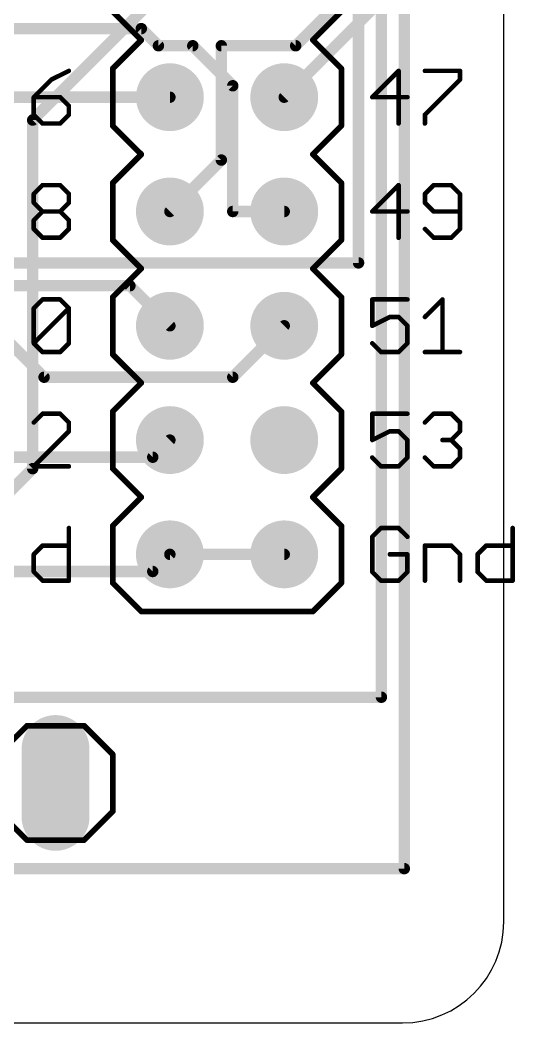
# Model space of a CAD drawing. Extents: x -5 to 102, y -1 to 61.
# Drawn here: x 90.65 to 101.65, y 0 to 22.29 of the extents above; entities that cross this region are included whole.
import ezdxf

# ---------------------------------------------------------------- set-up
doc = ezdxf.new("R2010")
doc.units = 0
for name, color, linetype in [('1', 22, 'CONTINUOUS'), ('16', 175, 'CONTINUOUS'), ('17', 82, 'CONTINUOUS'), ('20', 7, 'CONTINUOUS'), ('21', 253, 'CONTINUOUS')]:
    doc.layers.add(name, color=color, linetype=linetype)

# ---------------------------------------------------------------- blocks, each defined once
blk = doc.blocks.new('RECT')
blk.add_solid([(-0.5, -0.5), (0.5, -0.5), (-0.5, 0.5), (0.5, 0.5)])
blk = doc.blocks.new('ROUNDP')
at = {"const_width": 0.5}
blk.add_lwpolyline([(0, -0.25, 1), (0, 0.25, 1), (0, -0.25)], format="xyb", dxfattribs=at)
blk = doc.blocks.new('LONGP100')
at = {"const_width": 1}
blk.add_lwpolyline([(-0.5, 0), (0.5, 0)], dxfattribs=at)
at = {"const_width": 0.5}
for points in [[(-0.5, 0.25, 1), (-0.5, -0.25)], [(0.5, -0.25, 1), (0.5, 0.25)]]:
    blk.add_lwpolyline(points, format="xyb", dxfattribs=at)

msp = doc.modelspace()

# ---------------------------------------------------------------- linework, layer by layer
at = {"layer": '1', "const_width": 0.254}
for points in [[(90.932, 20.066), (93.98, 23.114)], [(96.774, 21.717), (98.171, 23.114)], [(96.52, 20.574), (98.679, 22.733)], [(95.123, 21.717), (96.774, 21.717)], [(95.123, 19.177), (95.123, 21.717)], [(90.932, 12.319), (90.932, 20.066)], [(93.98, 18.034), (95.123, 19.177)], [(84.963, 6.35), (90.932, 12.319)], [(96.52, 10.414), (93.98, 10.414)]]:
    msp.add_lwpolyline(points, dxfattribs=at)
at = {"layer": '1', "const_width": 0.127}
for points in [[(95.123, 21.7805, 1), (95.123, 21.6535)], [(95.1865, 21.717, 1), (95.0595, 21.717)], [(96.774, 21.6535, 1), (96.774, 21.7805)], [(96.7291, 21.7619, 1), (96.8189, 21.6721)], [(96.4751, 20.6189, 1), (96.5649, 20.5291)], [(90.9955, 20.066, 1), (90.8685, 20.066)], [(90.8871, 20.1109, 1), (90.9769, 20.0211)], [(95.0595, 19.177, 1), (95.1865, 19.177)], [(95.1679, 19.1321, 1), (95.0781, 19.2219)], [(93.9351, 18.0789, 1), (94.0249, 17.9891)], [(90.8685, 12.319, 1), (90.9955, 12.319)], [(90.9769, 12.2741, 1), (90.8871, 12.3639)], [(93.98, 10.4775, 1), (93.98, 10.3505)], [(96.52, 10.3505, 1), (96.52, 10.4775)]]:
    msp.add_lwpolyline(points, format="xyb", dxfattribs=at)
at = {"layer": '16', "const_width": 0.254}
for points in [[(99.187, 3.429), (99.187, 28.067)], [(98.679, 7.239), (98.679, 26.035)], [(98.171, 16.891), (98.171, 24.003)], [(93.345, 22.098), (47.244, 22.098)], [(93.726, 21.717), (93.345, 22.098)], [(94.488, 21.717), (93.726, 21.717)], [(95.377, 20.828), (94.488, 21.717)], [(95.377, 18.034), (95.377, 20.828)], [(93.98, 20.574), (48.26, 20.574)], [(96.52, 18.034), (95.377, 18.034)], [(86.487, 16.891), (98.171, 16.891)], [(85.09, 16.383), (93.091, 16.383)], [(93.091, 16.383), (93.98, 15.494)], [(91.186, 14.351), (90.043, 15.494)], [(96.52, 15.494), (95.377, 14.351)], [(95.377, 14.351), (91.186, 14.351)], [(93.98, 12.954), (93.599, 12.573)], [(93.599, 12.573), (84.455, 12.573)], [(93.599, 10.033), (93.98, 10.414)], [(84.455, 10.033), (93.599, 10.033)], [(25.146, 7.239), (98.679, 7.239)], [(23.876, 3.429), (99.187, 3.429)]]:
    msp.add_lwpolyline(points, dxfattribs=at)
at = {"layer": '16', "const_width": 0.127}
for points in [[(93.3899, 22.1429, 1), (93.3001, 22.0531)], [(93.345, 22.0345, 1), (93.345, 22.1615)], [(93.726, 21.7805, 1), (93.726, 21.6535)], [(94.5329, 21.7619, 1), (94.4431, 21.6721)], [(94.488, 21.6535, 1), (94.488, 21.7805)], [(93.6811, 21.6721, 1), (93.7709, 21.7619)], [(95.4405, 20.828, 1), (95.3135, 20.828)], [(95.3321, 20.7831, 1), (95.4219, 20.8729)], [(93.98, 20.5105, 1), (93.98, 20.6375)], [(95.377, 18.0975, 1), (95.377, 17.9705)], [(95.3135, 18.034, 1), (95.4405, 18.034)], [(96.52, 17.9705, 1), (96.52, 18.0975)], [(98.1075, 16.891, 1), (98.2345, 16.891)], [(98.171, 16.8275, 1), (98.171, 16.9545)], [(93.1359, 16.4279, 1), (93.0461, 16.3381)], [(93.091, 16.3195, 1), (93.091, 16.4465)], [(93.9351, 15.4491, 1), (94.0249, 15.5389)], [(96.5649, 15.4491, 1), (96.4751, 15.5389)], [(91.186, 14.4145, 1), (91.186, 14.2875)], [(91.1411, 14.3061, 1), (91.2309, 14.3959)], [(95.3321, 14.3959, 1), (95.4219, 14.3061)], [(95.377, 14.2875, 1), (95.377, 14.4145)], [(94.0249, 12.9091, 1), (93.9351, 12.9989)], [(93.5541, 12.6179, 1), (93.6439, 12.5281)], [(93.599, 12.5095, 1), (93.599, 12.6365)], [(94.0249, 10.3691, 1), (93.9351, 10.4589)], [(93.5541, 10.0779, 1), (93.6439, 9.9881)], [(93.599, 9.9695, 1), (93.599, 10.0965)], [(98.679, 7.1755, 1), (98.679, 7.3025)], [(98.6155, 7.239, 1), (98.7425, 7.239)], [(99.1235, 3.429, 1), (99.2505, 3.429)], [(99.187, 3.3655, 1), (99.187, 3.4925)]]:
    msp.add_lwpolyline(points, format="xyb", dxfattribs=at)
at = {"layer": '20'}
for p, q in [((101.397, 2.2483), (101.397, 58.0669)), ((2.6058, 0), (99.1487, 0))]:
    msp.add_line(p, q, dxfattribs=at)
msp.add_arc((99.1487, 2.2483), 2.2483, 270, 0, dxfattribs=at)
at = {"layer": '21'}
for points, const_width in [([(93.345, 21.844), (92.71, 22.479)], 0.127), ([(97.79, 22.479), (97.155, 21.844)], 0.127), ([(92.71, 21.209), (93.345, 21.844)], 0.127), ([(97.79, 21.209), (97.155, 21.844)], 0.127), ([(91.736, 21.1592), (91.3462, 20.9643)], 0.1016), ([(92.71, 19.939), (92.71, 21.209)], 0.127), ([(97.79, 19.939), (97.79, 21.209)], 0.127), ([(99.0605, 21.1592), (98.4758, 20.5745)], 0.1016), ([(99.0605, 19.9898), (99.0605, 21.1592)], 0.1016), ([(99.6452, 21.1592), (100.4248, 21.1592)], 0.1016), ([(100.4248, 21.1592), (100.4248, 20.9643)], 0.1016), ([(91.3462, 20.9643), (90.9564, 20.5745)], 0.1016), ([(100.4248, 20.9643), (99.6452, 20.1847)], 0.1016), ([(90.9564, 20.5745), (90.9564, 20.1847)], 0.1016), ([(91.5411, 20.5745), (90.9564, 20.5745)], 0.1016), ([(91.736, 20.3796), (91.5411, 20.5745)], 0.1016), ([(98.4758, 20.5745), (99.2554, 20.5745)], 0.1016), ([(91.736, 20.1847), (91.736, 20.3796)], 0.1016), ([(90.9564, 20.1847), (91.1513, 19.9898)], 0.1016), ([(91.5411, 19.9898), (91.736, 20.1847)], 0.1016), ([(99.6452, 20.1847), (99.6452, 19.9898)], 0.1016), ([(91.1513, 19.9898), (91.5411, 19.9898)], 0.1016), ([(92.71, 19.939), (93.345, 19.304)], 0.127), ([(97.155, 19.304), (97.79, 19.939)], 0.127), ([(93.345, 19.304), (92.71, 18.669)], 0.127), ([(97.79, 18.669), (97.155, 19.304)], 0.127), ([(92.71, 18.669), (92.71, 17.399)], 0.127), ([(97.79, 17.399), (97.79, 18.669)], 0.127), ([(90.9564, 18.4243), (91.1513, 18.6192)], 0.1016), ([(91.1513, 18.6192), (91.5411, 18.6192)], 0.1016), ([(91.5411, 18.6192), (91.736, 18.4243)], 0.1016), ([(99.0605, 18.6192), (98.4758, 18.0345)], 0.1016), ([(99.0605, 17.4498), (99.0605, 18.6192)], 0.1016), ([(99.8401, 18.6192), (99.6452, 18.4243)], 0.1016), ([(100.2299, 18.6192), (99.8401, 18.6192)], 0.1016), ([(100.4248, 18.4243), (100.2299, 18.6192)], 0.1016), ([(90.9564, 18.2294), (90.9564, 18.4243)], 0.1016), ([(91.1513, 18.0345), (90.9564, 18.2294)], 0.1016), ([(91.736, 18.2294), (91.5411, 18.0345)], 0.1016), ([(91.736, 18.4243), (91.736, 18.2294)], 0.1016), ([(99.6452, 18.4243), (99.6452, 18.2294)], 0.1016), ([(99.6452, 18.2294), (99.8401, 18.0345)], 0.1016), ([(100.4248, 17.6447), (100.4248, 18.4243)], 0.1016), ([(90.9564, 17.8396), (91.1513, 18.0345)], 0.1016), ([(91.1513, 18.0345), (91.5411, 18.0345)], 0.1016), ([(91.5411, 18.0345), (91.736, 17.8396)], 0.1016), ([(98.4758, 18.0345), (99.2554, 18.0345)], 0.1016), ([(99.8401, 18.0345), (100.4248, 18.0345)], 0.1016), ([(90.9564, 17.6447), (90.9564, 17.8396)], 0.1016), ([(91.736, 17.8396), (91.736, 17.6447)], 0.1016), ([(91.1513, 17.4498), (90.9564, 17.6447)], 0.1016), ([(91.736, 17.6447), (91.5411, 17.4498)], 0.1016), ([(99.6452, 17.6447), (99.8401, 17.4498)], 0.1016), ([(100.2299, 17.4498), (100.4248, 17.6447)], 0.1016), ([(91.5411, 17.4498), (91.1513, 17.4498)], 0.1016), ([(92.71, 17.399), (93.345, 16.764)], 0.127), ([(97.155, 16.764), (97.79, 17.399)], 0.127), ([(99.8401, 17.4498), (100.2299, 17.4498)], 0.1016), ([(93.345, 16.764), (92.71, 16.129)], 0.127), ([(97.79, 16.129), (97.155, 16.764)], 0.127), ([(90.9564, 15.8843), (91.1513, 16.0792)], 0.1016), ([(91.1513, 16.0792), (91.5411, 16.0792)], 0.1016), ([(91.5411, 16.0792), (91.736, 15.8843)], 0.1016), ([(92.71, 16.129), (92.71, 14.859)], 0.127), ([(97.79, 14.859), (97.79, 16.129)], 0.127), ([(99.2554, 16.0792), (98.4758, 16.0792)], 0.1016), ([(98.4758, 16.0792), (98.4758, 15.4945)], 0.1016), ([(99.6452, 15.6894), (100.035, 16.0792)], 0.1016), ([(100.035, 16.0792), (100.035, 14.9098)], 0.1016), ([(90.9564, 15.1047), (90.9564, 15.8843)], 0.1016), ([(90.9564, 15.1047), (91.736, 15.8843)], 0.1016), ([(91.736, 15.8843), (91.736, 15.1047)], 0.1016), ([(98.4758, 15.4945), (98.8656, 15.6894)], 0.1016), ([(98.8656, 15.6894), (99.0605, 15.6894)], 0.1016), ([(99.0605, 15.6894), (99.2554, 15.4945)], 0.1016), ([(99.2554, 15.4945), (99.2554, 15.1047)], 0.1016), ([(91.1513, 14.9098), (90.9564, 15.1047)], 0.1016), ([(91.5411, 14.9098), (91.1513, 14.9098)], 0.1016), ([(91.736, 15.1047), (91.5411, 14.9098)], 0.1016), ([(98.6707, 14.9098), (98.4758, 15.1047)], 0.1016), ([(99.0605, 14.9098), (98.6707, 14.9098)], 0.1016), ([(99.2554, 15.1047), (99.0605, 14.9098)], 0.1016), ([(99.6452, 14.9098), (100.4248, 14.9098)], 0.1016), ([(92.71, 14.859), (93.345, 14.224)], 0.127), ([(97.155, 14.224), (97.79, 14.859)], 0.127), ([(93.345, 14.224), (92.71, 13.589)], 0.127), ([(97.79, 13.589), (97.155, 14.224)], 0.127), ([(92.71, 13.589), (92.71, 12.319)], 0.127), ([(97.79, 12.319), (97.79, 13.589)], 0.127), ([(91.1513, 13.5392), (90.9564, 13.3443)], 0.1016), ([(91.5411, 13.5392), (91.1513, 13.5392)], 0.1016), ([(91.736, 13.3443), (91.5411, 13.5392)], 0.1016), ([(91.736, 13.1494), (91.736, 13.3443)], 0.1016), ([(99.2554, 13.5392), (98.4758, 13.5392)], 0.1016), ([(98.4758, 13.5392), (98.4758, 12.9545)], 0.1016), ([(99.6452, 13.3443), (99.8401, 13.5392)], 0.1016), ([(99.8401, 13.5392), (100.2299, 13.5392)], 0.1016), ([(100.2299, 13.5392), (100.4248, 13.3443)], 0.1016), ([(100.4248, 13.3443), (100.4248, 13.1494)], 0.1016), ([(90.9564, 12.3698), (91.736, 13.1494)], 0.1016), ([(98.4758, 12.9545), (98.8656, 13.1494)], 0.1016), ([(98.8656, 13.1494), (99.0605, 13.1494)], 0.1016), ([(99.0605, 13.1494), (99.2554, 12.9545)], 0.1016), ([(100.4248, 13.1494), (100.2299, 12.9545)], 0.1016), ([(99.2554, 12.9545), (99.2554, 12.5647)], 0.1016), ([(100.2299, 12.9545), (100.035, 12.9545)], 0.1016), ([(100.2299, 12.9545), (100.4248, 12.7596)], 0.1016), ([(100.4248, 12.7596), (100.4248, 12.5647)], 0.1016), ([(98.6707, 12.3698), (98.4758, 12.5647)], 0.1016), ([(99.2554, 12.5647), (99.0605, 12.3698)], 0.1016), ([(99.8401, 12.3698), (99.6452, 12.5647)], 0.1016), ([(100.4248, 12.5647), (100.2299, 12.3698)], 0.1016), ([(91.736, 12.3698), (90.9564, 12.3698)], 0.1016), ([(92.71, 12.319), (93.345, 11.684)], 0.127), ([(97.155, 11.684), (97.79, 12.319)], 0.127), ([(99.0605, 12.3698), (98.6707, 12.3698)], 0.1016), ([(100.2299, 12.3698), (99.8401, 12.3698)], 0.1016), ([(92.71, 11.049), (93.345, 11.684)], 0.127), ([(97.79, 11.049), (97.155, 11.684)], 0.127), ([(91.736, 10.9992), (91.736, 9.8298)], 0.1016), ([(92.71, 9.779), (92.71, 11.049)], 0.127), ([(97.79, 11.049), (97.79, 9.779)], 0.127), ([(98.6707, 10.9992), (98.4758, 10.8043)], 0.1016), ([(99.0605, 10.9992), (98.6707, 10.9992)], 0.1016), ([(99.2554, 10.8043), (99.0605, 10.9992)], 0.1016), ([(101.5942, 10.9992), (101.5942, 9.8298)], 0.1016), ([(98.4758, 10.8043), (98.4758, 10.0247)], 0.1016), ([(90.9564, 10.4145), (91.1513, 10.6094)], 0.1016), ([(91.1513, 10.6094), (91.736, 10.6094)], 0.1016), ([(99.6452, 9.8298), (99.6452, 10.6094)], 0.1016), ([(99.6452, 10.6094), (100.2299, 10.6094)], 0.1016), ([(100.2299, 10.6094), (100.4248, 10.4145)], 0.1016), ([(100.8146, 10.4145), (101.0095, 10.6094)], 0.1016), ([(101.0095, 10.6094), (101.5942, 10.6094)], 0.1016), ([(90.9564, 10.0247), (90.9564, 10.4145)], 0.1016), ([(99.2554, 10.4145), (98.8656, 10.4145)], 0.1016), ([(99.2554, 10.0247), (99.2554, 10.4145)], 0.1016), ([(100.4248, 10.4145), (100.4248, 9.8298)], 0.1016), ([(100.8146, 10.0247), (100.8146, 10.4145)], 0.1016), ([(91.1513, 9.8298), (90.9564, 10.0247)], 0.1016), ([(98.4758, 10.0247), (98.6707, 9.8298)], 0.1016), ([(99.0605, 9.8298), (99.2554, 10.0247)], 0.1016), ([(101.0095, 9.8298), (100.8146, 10.0247)], 0.1016), ([(91.736, 9.8298), (91.1513, 9.8298)], 0.1016), ([(93.345, 9.144), (92.71, 9.779)], 0.127), ([(97.79, 9.779), (97.155, 9.144)], 0.127), ([(98.6707, 9.8298), (99.0605, 9.8298)], 0.1016), ([(101.5942, 9.8298), (101.0095, 9.8298)], 0.1016), ([(97.155, 9.144), (93.345, 9.144)], 0.127), ([(90.17, 5.969), (90.805, 6.604)], 0.127), ([(90.805, 6.604), (92.075, 6.604)], 0.127), ([(92.075, 6.604), (92.71, 5.969)], 0.127), ([(92.71, 5.969), (92.71, 4.699)], 0.127), ([(90.805, 4.064), (90.17, 4.699)], 0.127), ([(92.71, 4.699), (92.075, 4.064)], 0.127), ([(92.075, 4.064), (90.805, 4.064)], 0.127)]:
    msp.add_lwpolyline(points, dxfattribs=dict(at, const_width=const_width))
for points, const_width in [([(93.3675, 21.8215, 1), (93.3225, 21.8665)], 0.0635), ([(93.3225, 21.8215, 1), (93.3675, 21.8665)], 0.0635), ([(97.1775, 21.8665, 1), (97.1325, 21.8215)], 0.0635), ([(97.1325, 21.8665, 1), (97.1775, 21.8215)], 0.0635), ([(91.7474, 21.1365, 1), (91.7246, 21.1819)], 0.0508), ([(92.6875, 21.2315, 1), (92.7325, 21.1865)], 0.0635), ([(92.7418, 21.209, 1), (92.6783, 21.209)], 0.0635), ([(97.8218, 21.209, 1), (97.7583, 21.209)], 0.0635), ([(97.7675, 21.1865, 1), (97.8125, 21.2315)], 0.0635), ([(99.0859, 21.1592, 1), (99.0351, 21.1592)], 0.0508), ([(99.0785, 21.1412, 1), (99.0425, 21.1772)], 0.0508), ([(99.6452, 21.1846, 1), (99.6452, 21.1338)], 0.0508), ([(100.4502, 21.1592, 1), (100.3994, 21.1592)], 0.0508), ([(100.4248, 21.1338, 1), (100.4248, 21.1846)], 0.0508), ([(91.3348, 20.987, 1), (91.3576, 20.9416)], 0.0508), ([(91.3642, 20.9463, 1), (91.3282, 20.9823)], 0.0508), ([(100.3994, 20.9643, 1), (100.4502, 20.9643)], 0.0508), ([(100.4428, 20.9463, 1), (100.4068, 20.9823)], 0.0508), ([(90.9384, 20.5925, 1), (90.9744, 20.5565)], 0.0508), ([(90.9818, 20.5745, 1), (90.931, 20.5745)], 0.0508), ([(90.9564, 20.5999, 1), (90.9564, 20.5491)], 0.0508), ([(91.5591, 20.5925, 1), (91.5231, 20.5565)], 0.0508), ([(91.5411, 20.5491, 1), (91.5411, 20.5999)], 0.0508), ([(98.4578, 20.5925, 1), (98.4938, 20.5565)], 0.0508), ([(98.4758, 20.5999, 1), (98.4758, 20.5491)], 0.0508), ([(99.2554, 20.5491, 1), (99.2554, 20.5999)], 0.0508), ([(91.7614, 20.3796, 1), (91.7106, 20.3796)], 0.0508), ([(91.718, 20.3616, 1), (91.754, 20.3976)], 0.0508), ([(90.9744, 20.2027, 1), (90.9384, 20.1667)], 0.0508), ([(90.931, 20.1847, 1), (90.9818, 20.1847)], 0.0508), ([(91.7106, 20.1847, 1), (91.7614, 20.1847)], 0.0508), ([(91.754, 20.1667, 1), (91.718, 20.2027)], 0.0508), ([(99.6272, 20.2027, 1), (99.6632, 20.1667)], 0.0508), ([(99.6706, 20.1847, 1), (99.6198, 20.1847)], 0.0508), ([(91.1513, 20.0152, 1), (91.1513, 19.9644)], 0.0508), ([(91.1333, 19.9718, 1), (91.1693, 20.0078)], 0.0508), ([(91.5231, 20.0078, 1), (91.5591, 19.9718)], 0.0508), ([(91.5411, 19.9644, 1), (91.5411, 20.0152)], 0.0508), ([(92.7325, 19.9615, 1), (92.6875, 19.9165)], 0.0635), ([(92.6783, 19.939, 1), (92.7418, 19.939)], 0.0635), ([(97.7583, 19.939, 1), (97.8218, 19.939)], 0.0635), ([(97.8125, 19.9165, 1), (97.7675, 19.9615)], 0.0635), ([(99.0351, 19.9898, 1), (99.0859, 19.9898)], 0.0508), ([(99.6198, 19.9898, 1), (99.6706, 19.9898)], 0.0508), ([(93.3675, 19.2815, 1), (93.3225, 19.3265)], 0.0635), ([(93.3225, 19.2815, 1), (93.3675, 19.3265)], 0.0635), ([(97.1775, 19.3265, 1), (97.1325, 19.2815)], 0.0635), ([(97.1325, 19.3265, 1), (97.1775, 19.2815)], 0.0635), ([(92.6875, 18.6915, 1), (92.7325, 18.6465)], 0.0635), ([(92.7418, 18.669, 1), (92.6783, 18.669)], 0.0635), ([(97.8218, 18.669, 1), (97.7583, 18.669)], 0.0635), ([(97.7675, 18.6465, 1), (97.8125, 18.6915)], 0.0635), ([(91.1513, 18.6446, 1), (91.1513, 18.5938)], 0.0508), ([(91.1693, 18.6012, 1), (91.1333, 18.6372)], 0.0508), ([(91.5591, 18.6372, 1), (91.5231, 18.6012)], 0.0508), ([(91.5411, 18.5938, 1), (91.5411, 18.6446)], 0.0508), ([(99.0859, 18.6192, 1), (99.0351, 18.6192)], 0.0508), ([(99.0785, 18.6012, 1), (99.0425, 18.6372)], 0.0508), ([(99.8401, 18.6446, 1), (99.8401, 18.5938)], 0.0508), ([(99.8581, 18.6012, 1), (99.8221, 18.6372)], 0.0508), ([(100.2479, 18.6372, 1), (100.2119, 18.6012)], 0.0508), ([(100.2299, 18.5938, 1), (100.2299, 18.6446)], 0.0508), ([(90.9384, 18.4423, 1), (90.9744, 18.4063)], 0.0508), ([(90.9744, 18.2474, 1), (90.9384, 18.2114)], 0.0508), ([(90.9818, 18.4243, 1), (90.931, 18.4243)], 0.0508), ([(91.7614, 18.4243, 1), (91.7106, 18.4243)], 0.0508), ([(91.718, 18.4063, 1), (91.754, 18.4423)], 0.0508), ([(91.754, 18.2114, 1), (91.718, 18.2474)], 0.0508), ([(99.6272, 18.4423, 1), (99.6632, 18.4063)], 0.0508), ([(99.6632, 18.2474, 1), (99.6272, 18.2114)], 0.0508), ([(99.6706, 18.4243, 1), (99.6198, 18.4243)], 0.0508), ([(100.4502, 18.4243, 1), (100.3994, 18.4243)], 0.0508), ([(100.4068, 18.4063, 1), (100.4428, 18.4423)], 0.0508), ([(90.931, 18.2294, 1), (90.9818, 18.2294)], 0.0508), ([(91.1513, 18.0599, 1), (91.1513, 18.0091)], 0.0508), ([(91.1693, 18.0165, 1), (91.1333, 18.0525)], 0.0508), ([(91.1333, 18.0165, 1), (91.1693, 18.0525)], 0.0508), ([(91.5591, 18.0525, 1), (91.5231, 18.0165)], 0.0508), ([(91.5231, 18.0525, 1), (91.5591, 18.0165)], 0.0508), ([(91.5411, 18.0091, 1), (91.5411, 18.0599)], 0.0508), ([(91.7106, 18.2294, 1), (91.7614, 18.2294)], 0.0508), ([(98.4578, 18.0525, 1), (98.4938, 18.0165)], 0.0508), ([(98.4758, 18.0599, 1), (98.4758, 18.0091)], 0.0508), ([(99.2554, 18.0091, 1), (99.2554, 18.0599)], 0.0508), ([(99.6198, 18.2294, 1), (99.6706, 18.2294)], 0.0508), ([(99.8401, 18.0599, 1), (99.8401, 18.0091)], 0.0508), ([(99.8221, 18.0165, 1), (99.8581, 18.0525)], 0.0508), ([(100.4248, 18.0091, 1), (100.4248, 18.0599)], 0.0508), ([(90.9384, 17.8576, 1), (90.9744, 17.8216)], 0.0508), ([(90.9818, 17.8396, 1), (90.931, 17.8396)], 0.0508), ([(91.7614, 17.8396, 1), (91.7106, 17.8396)], 0.0508), ([(91.718, 17.8216, 1), (91.754, 17.8576)], 0.0508), ([(90.9744, 17.6627, 1), (90.9384, 17.6267)], 0.0508), ([(90.931, 17.6447, 1), (90.9818, 17.6447)], 0.0508), ([(91.7106, 17.6447, 1), (91.7614, 17.6447)], 0.0508), ([(91.754, 17.6267, 1), (91.718, 17.6627)], 0.0508), ([(99.6632, 17.6627, 1), (99.6272, 17.6267)], 0.0508), ([(100.3994, 17.6447, 1), (100.4502, 17.6447)], 0.0508), ([(100.4428, 17.6267, 1), (100.4068, 17.6627)], 0.0508), ([(91.1513, 17.4752, 1), (91.1513, 17.4244)], 0.0508), ([(91.1333, 17.4318, 1), (91.1693, 17.4678)], 0.0508), ([(91.5231, 17.4678, 1), (91.5591, 17.4318)], 0.0508), ([(91.5411, 17.4244, 1), (91.5411, 17.4752)], 0.0508), ([(92.7325, 17.4215, 1), (92.6875, 17.3765)], 0.0635), ([(92.6783, 17.399, 1), (92.7418, 17.399)], 0.0635), ([(97.7583, 17.399, 1), (97.8218, 17.399)], 0.0635), ([(97.8125, 17.3765, 1), (97.7675, 17.4215)], 0.0635), ([(99.0351, 17.4498, 1), (99.0859, 17.4498)], 0.0508), ([(99.8401, 17.4752, 1), (99.8401, 17.4244)], 0.0508), ([(99.8221, 17.4318, 1), (99.8581, 17.4678)], 0.0508), ([(100.2119, 17.4678, 1), (100.2479, 17.4318)], 0.0508), ([(100.2299, 17.4244, 1), (100.2299, 17.4752)], 0.0508), ([(93.3675, 16.7415, 1), (93.3225, 16.7865)], 0.0635), ([(93.3225, 16.7415, 1), (93.3675, 16.7865)], 0.0635), ([(97.1775, 16.7865, 1), (97.1325, 16.7415)], 0.0635), ([(97.1325, 16.7865, 1), (97.1775, 16.7415)], 0.0635), ([(91.1513, 16.1046, 1), (91.1513, 16.0538)], 0.0508), ([(91.1693, 16.0612, 1), (91.1333, 16.0972)], 0.0508), ([(91.5591, 16.0972, 1), (91.5231, 16.0612)], 0.0508), ([(91.5411, 16.0538, 1), (91.5411, 16.1046)], 0.0508), ([(92.6875, 16.1515, 1), (92.7325, 16.1065)], 0.0635), ([(92.7418, 16.129, 1), (92.6783, 16.129)], 0.0635), ([(97.8218, 16.129, 1), (97.7583, 16.129)], 0.0635), ([(97.7675, 16.1065, 1), (97.8125, 16.1515)], 0.0635), ([(98.4758, 16.1046, 1), (98.4758, 16.0538)], 0.0508), ([(98.5012, 16.0792, 1), (98.4504, 16.0792)], 0.0508), ([(99.2554, 16.0538, 1), (99.2554, 16.1046)], 0.0508), ([(100.0604, 16.0792, 1), (100.0096, 16.0792)], 0.0508), ([(100.053, 16.0612, 1), (100.017, 16.0972)], 0.0508), ([(90.9384, 15.9023, 1), (90.9744, 15.8663)], 0.0508), ([(90.9818, 15.8843, 1), (90.931, 15.8843)], 0.0508), ([(91.7614, 15.8843, 1), (91.7106, 15.8843)], 0.0508), ([(91.754, 15.8663, 1), (91.718, 15.9023)], 0.0508), ([(91.718, 15.8663, 1), (91.754, 15.9023)], 0.0508), ([(98.8656, 15.7148, 1), (98.8656, 15.664)], 0.0508), ([(98.877, 15.6667, 1), (98.8542, 15.7121)], 0.0508), ([(99.0785, 15.7074, 1), (99.0425, 15.6714)], 0.0508), ([(99.0605, 15.664, 1), (99.0605, 15.7148)], 0.0508), ([(99.6272, 15.7074, 1), (99.6632, 15.6714)], 0.0508), ([(98.4644, 15.5172, 1), (98.4872, 15.4718)], 0.0508), ([(98.4504, 15.4945, 1), (98.5012, 15.4945)], 0.0508), ([(99.2808, 15.4945, 1), (99.23, 15.4945)], 0.0508), ([(99.2374, 15.4765, 1), (99.2734, 15.5125)], 0.0508), ([(90.9744, 15.1227, 1), (90.9384, 15.0867)], 0.0508), ([(90.9384, 15.1227, 1), (90.9744, 15.0867)], 0.0508), ([(90.931, 15.1047, 1), (90.9818, 15.1047)], 0.0508), ([(91.1513, 14.9352, 1), (91.1513, 14.8844)], 0.0508), ([(91.1333, 14.8918, 1), (91.1693, 14.9278)], 0.0508), ([(91.5231, 14.9278, 1), (91.5591, 14.8918)], 0.0508), ([(91.5411, 14.8844, 1), (91.5411, 14.9352)], 0.0508), ([(91.7106, 15.1047, 1), (91.7614, 15.1047)], 0.0508), ([(91.754, 15.0867, 1), (91.718, 15.1227)], 0.0508), ([(98.4938, 15.1227, 1), (98.4578, 15.0867)], 0.0508), ([(98.6707, 14.9352, 1), (98.6707, 14.8844)], 0.0508), ([(98.6527, 14.8918, 1), (98.6887, 14.9278)], 0.0508), ([(99.0425, 14.9278, 1), (99.0785, 14.8918)], 0.0508), ([(99.0605, 14.8844, 1), (99.0605, 14.9352)], 0.0508), ([(99.23, 15.1047, 1), (99.2808, 15.1047)], 0.0508), ([(99.2734, 15.0867, 1), (99.2374, 15.1227)], 0.0508), ([(99.6452, 14.9352, 1), (99.6452, 14.8844)], 0.0508), ([(100.0096, 14.9098, 1), (100.0604, 14.9098)], 0.0508), ([(100.4248, 14.8844, 1), (100.4248, 14.9352)], 0.0508), ([(92.7325, 14.8815, 1), (92.6875, 14.8365)], 0.0635), ([(92.6783, 14.859, 1), (92.7418, 14.859)], 0.0635), ([(97.7583, 14.859, 1), (97.8218, 14.859)], 0.0635), ([(97.8125, 14.8365, 1), (97.7675, 14.8815)], 0.0635), ([(93.3675, 14.2015, 1), (93.3225, 14.2465)], 0.0635), ([(93.3225, 14.2015, 1), (93.3675, 14.2465)], 0.0635), ([(97.1775, 14.2465, 1), (97.1325, 14.2015)], 0.0635), ([(97.1325, 14.2465, 1), (97.1775, 14.2015)], 0.0635), ([(92.6875, 13.6115, 1), (92.7325, 13.5665)], 0.0635), ([(92.7418, 13.589, 1), (92.6783, 13.589)], 0.0635), ([(97.8218, 13.589, 1), (97.7583, 13.589)], 0.0635), ([(97.7675, 13.5665, 1), (97.8125, 13.6115)], 0.0635), ([(90.9384, 13.3623, 1), (90.9744, 13.3263)], 0.0508), ([(91.1513, 13.5646, 1), (91.1513, 13.5138)], 0.0508), ([(91.1693, 13.5212, 1), (91.1333, 13.5572)], 0.0508), ([(91.5591, 13.5572, 1), (91.5231, 13.5212)], 0.0508), ([(91.5411, 13.5138, 1), (91.5411, 13.5646)], 0.0508), ([(91.7614, 13.3443, 1), (91.7106, 13.3443)], 0.0508), ([(91.718, 13.3263, 1), (91.754, 13.3623)], 0.0508), ([(98.4758, 13.5646, 1), (98.4758, 13.5138)], 0.0508), ([(98.5012, 13.5392, 1), (98.4504, 13.5392)], 0.0508), ([(99.2554, 13.5138, 1), (99.2554, 13.5646)], 0.0508), ([(99.6272, 13.3623, 1), (99.6632, 13.3263)], 0.0508), ([(99.8401, 13.5646, 1), (99.8401, 13.5138)], 0.0508), ([(99.8581, 13.5212, 1), (99.8221, 13.5572)], 0.0508), ([(100.2479, 13.5572, 1), (100.2119, 13.5212)], 0.0508), ([(100.2299, 13.5138, 1), (100.2299, 13.5646)], 0.0508), ([(100.4502, 13.3443, 1), (100.3994, 13.3443)], 0.0508), ([(100.4068, 13.3263, 1), (100.4428, 13.3623)], 0.0508), ([(91.7106, 13.1494, 1), (91.7614, 13.1494)], 0.0508), ([(91.754, 13.1314, 1), (91.718, 13.1674)], 0.0508), ([(98.8656, 13.1748, 1), (98.8656, 13.124)], 0.0508), ([(98.877, 13.1267, 1), (98.8542, 13.1721)], 0.0508), ([(99.0785, 13.1674, 1), (99.0425, 13.1314)], 0.0508), ([(99.0605, 13.124, 1), (99.0605, 13.1748)], 0.0508), ([(100.3994, 13.1494, 1), (100.4502, 13.1494)], 0.0508), ([(100.4428, 13.1314, 1), (100.4068, 13.1674)], 0.0508), ([(98.4644, 12.9772, 1), (98.4872, 12.9318)], 0.0508), ([(98.4504, 12.9545, 1), (98.5012, 12.9545)], 0.0508), ([(99.2808, 12.9545, 1), (99.23, 12.9545)], 0.0508), ([(99.2374, 12.9365, 1), (99.2734, 12.9725)], 0.0508), ([(100.035, 12.9799, 1), (100.035, 12.9291)], 0.0508), ([(100.2479, 12.9725, 1), (100.2119, 12.9365)], 0.0508), ([(100.2119, 12.9725, 1), (100.2479, 12.9365)], 0.0508), ([(100.2299, 12.9291, 1), (100.2299, 12.9799)], 0.0508), ([(100.4502, 12.7596, 1), (100.3994, 12.7596)], 0.0508), ([(100.4068, 12.7416, 1), (100.4428, 12.7776)], 0.0508), ([(98.4938, 12.5827, 1), (98.4578, 12.5467)], 0.0508), ([(99.23, 12.5647, 1), (99.2808, 12.5647)], 0.0508), ([(99.2734, 12.5467, 1), (99.2374, 12.5827)], 0.0508), ([(99.6632, 12.5827, 1), (99.6272, 12.5467)], 0.0508), ([(100.3994, 12.5647, 1), (100.4502, 12.5647)], 0.0508), ([(100.4428, 12.5467, 1), (100.4068, 12.5827)], 0.0508), ([(90.9384, 12.3878, 1), (90.9744, 12.3518)], 0.0508), ([(90.9564, 12.3952, 1), (90.9564, 12.3444)], 0.0508), ([(91.736, 12.3444, 1), (91.736, 12.3952)], 0.0508), ([(92.7325, 12.3415, 1), (92.6875, 12.2965)], 0.0635), ([(92.6783, 12.319, 1), (92.7418, 12.319)], 0.0635), ([(97.7583, 12.319, 1), (97.8218, 12.319)], 0.0635), ([(97.8125, 12.2965, 1), (97.7675, 12.3415)], 0.0635), ([(98.6707, 12.3952, 1), (98.6707, 12.3444)], 0.0508), ([(98.6527, 12.3518, 1), (98.6887, 12.3878)], 0.0508), ([(99.0425, 12.3878, 1), (99.0785, 12.3518)], 0.0508), ([(99.0605, 12.3444, 1), (99.0605, 12.3952)], 0.0508), ([(99.8401, 12.3952, 1), (99.8401, 12.3444)], 0.0508), ([(99.8221, 12.3518, 1), (99.8581, 12.3878)], 0.0508), ([(100.2119, 12.3878, 1), (100.2479, 12.3518)], 0.0508), ([(100.2299, 12.3444, 1), (100.2299, 12.3952)], 0.0508), ([(93.3675, 11.6615, 1), (93.3225, 11.7065)], 0.0635), ([(93.3225, 11.6615, 1), (93.3675, 11.7065)], 0.0635), ([(97.1775, 11.7065, 1), (97.1325, 11.6615)], 0.0635), ([(97.1325, 11.7065, 1), (97.1775, 11.6615)], 0.0635), ([(91.7614, 10.9992, 1), (91.7106, 10.9992)], 0.0508), ([(92.6875, 11.0715, 1), (92.7325, 11.0265)], 0.0635), ([(92.7418, 11.049, 1), (92.6783, 11.049)], 0.0635), ([(97.8218, 11.049, 1), (97.7583, 11.049)], 0.0635), ([(97.7675, 11.0265, 1), (97.8125, 11.0715)], 0.0635), ([(98.6707, 11.0246, 1), (98.6707, 10.9738)], 0.0508), ([(98.6887, 10.9812, 1), (98.6527, 11.0172)], 0.0508), ([(99.0785, 11.0172, 1), (99.0425, 10.9812)], 0.0508), ([(99.0605, 10.9738, 1), (99.0605, 11.0246)], 0.0508), ([(101.6196, 10.9992, 1), (101.5688, 10.9992)], 0.0508), ([(98.4578, 10.8223, 1), (98.4938, 10.7863)], 0.0508), ([(98.5012, 10.8043, 1), (98.4504, 10.8043)], 0.0508), ([(99.2374, 10.7863, 1), (99.2734, 10.8223)], 0.0508), ([(91.1513, 10.6348, 1), (91.1513, 10.584)], 0.0508), ([(91.1693, 10.5914, 1), (91.1333, 10.6274)], 0.0508), ([(91.736, 10.584, 1), (91.736, 10.6348)], 0.0508), ([(99.6706, 10.6094, 1), (99.6198, 10.6094)], 0.0508), ([(99.6452, 10.6348, 1), (99.6452, 10.584)], 0.0508), ([(100.2479, 10.6274, 1), (100.2119, 10.5914)], 0.0508), ([(100.2299, 10.584, 1), (100.2299, 10.6348)], 0.0508), ([(101.0095, 10.6348, 1), (101.0095, 10.584)], 0.0508), ([(101.0275, 10.5914, 1), (100.9915, 10.6274)], 0.0508), ([(101.5942, 10.584, 1), (101.5942, 10.6348)], 0.0508), ([(90.9384, 10.4325, 1), (90.9744, 10.3965)], 0.0508), ([(90.9818, 10.4145, 1), (90.931, 10.4145)], 0.0508), ([(98.8656, 10.4399, 1), (98.8656, 10.3891)], 0.0508), ([(99.2808, 10.4145, 1), (99.23, 10.4145)], 0.0508), ([(99.2554, 10.3891, 1), (99.2554, 10.4399)], 0.0508), ([(100.4502, 10.4145, 1), (100.3994, 10.4145)], 0.0508), ([(100.4068, 10.3965, 1), (100.4428, 10.4325)], 0.0508), ([(100.7966, 10.4325, 1), (100.8326, 10.3965)], 0.0508), ([(100.84, 10.4145, 1), (100.7892, 10.4145)], 0.0508), ([(90.9744, 10.0427, 1), (90.9384, 10.0067)], 0.0508), ([(90.931, 10.0247, 1), (90.9818, 10.0247)], 0.0508), ([(98.4938, 10.0427, 1), (98.4578, 10.0067)], 0.0508), ([(98.4504, 10.0247, 1), (98.5012, 10.0247)], 0.0508), ([(99.23, 10.0247, 1), (99.2808, 10.0247)], 0.0508), ([(99.2734, 10.0067, 1), (99.2374, 10.0427)], 0.0508), ([(100.8326, 10.0427, 1), (100.7966, 10.0067)], 0.0508), ([(100.7892, 10.0247, 1), (100.84, 10.0247)], 0.0508), ([(91.1513, 9.8552, 1), (91.1513, 9.8044)], 0.0508), ([(91.1333, 9.8118, 1), (91.1693, 9.8478)], 0.0508), ([(91.7106, 9.8298, 1), (91.7614, 9.8298)], 0.0508), ([(91.736, 9.8044, 1), (91.736, 9.8552)], 0.0508), ([(92.7325, 9.8015, 1), (92.6875, 9.7565)], 0.0635), ([(92.6783, 9.779, 1), (92.7418, 9.779)], 0.0635), ([(97.7583, 9.779, 1), (97.8218, 9.779)], 0.0635), ([(97.8125, 9.7565, 1), (97.7675, 9.8015)], 0.0635), ([(98.6707, 9.8552, 1), (98.6707, 9.8044)], 0.0508), ([(98.6527, 9.8118, 1), (98.6887, 9.8478)], 0.0508), ([(99.0425, 9.8478, 1), (99.0785, 9.8118)], 0.0508), ([(99.0605, 9.8044, 1), (99.0605, 9.8552)], 0.0508), ([(99.6198, 9.8298, 1), (99.6706, 9.8298)], 0.0508), ([(100.3994, 9.8298, 1), (100.4502, 9.8298)], 0.0508), ([(101.0095, 9.8552, 1), (101.0095, 9.8044)], 0.0508), ([(100.9915, 9.8118, 1), (101.0275, 9.8478)], 0.0508), ([(101.5688, 9.8298, 1), (101.6196, 9.8298)], 0.0508), ([(101.5942, 9.8044, 1), (101.5942, 9.8552)], 0.0508), ([(93.345, 9.1758, 1), (93.345, 9.1122)], 0.0635), ([(93.3225, 9.1215, 1), (93.3675, 9.1665)], 0.0635), ([(97.1325, 9.1665, 1), (97.1775, 9.1215)], 0.0635), ([(97.155, 9.1122, 1), (97.155, 9.1758)], 0.0635), ([(90.805, 6.6357, 1), (90.805, 6.5723)], 0.0635), ([(90.8275, 6.5815, 1), (90.7825, 6.6265)], 0.0635), ([(92.0975, 6.6265, 1), (92.0525, 6.5815)], 0.0635), ([(92.075, 6.5723, 1), (92.075, 6.6357)], 0.0635), ([(92.7418, 5.969, 1), (92.6783, 5.969)], 0.0635), ([(92.6875, 5.9465, 1), (92.7325, 5.9915)], 0.0635), ([(92.6783, 4.699, 1), (92.7418, 4.699)], 0.0635), ([(92.7325, 4.6765, 1), (92.6875, 4.7215)], 0.0635), ([(90.805, 4.0957, 1), (90.805, 4.0323)], 0.0635), ([(90.7825, 4.0415, 1), (90.8275, 4.0865)], 0.0635), ([(92.0525, 4.0865, 1), (92.0975, 4.0415)], 0.0635), ([(92.075, 4.0323, 1), (92.075, 4.0957)], 0.0635)]:
    msp.add_lwpolyline(points, format="xyb", dxfattribs=dict(at, const_width=const_width))

# ---------------------------------------------------------------- block references
at = {"layer": '17', "xscale": 1.508, "yscale": 1.508}
for p in [(93.98, 20.574), (93.98, 20.574), (96.52, 20.574), (96.52, 20.574), (93.98, 18.034), (93.98, 18.034), (96.52, 18.034), (96.52, 18.034), (93.98, 15.494), (93.98, 15.494), (96.52, 15.494), (96.52, 15.494), (93.98, 12.954), (93.98, 12.954), (96.52, 12.954), (96.52, 12.954), (93.98, 10.414), (93.98, 10.414), (96.52, 10.414), (96.52, 10.414)]:
    msp.add_blockref('ROUNDP', p, dxfattribs=at)
at = {"layer": '17', "xscale": 1.508, "yscale": 1.508, "rotation": 90}
msp.add_blockref('LONGP100', (91.44, 5.334), dxfattribs=at)
msp.add_blockref('LONGP100', (91.44, 5.334), dxfattribs=at)
at = {"layer": '21', "xscale": 0.508, "yscale": 0.508}
for p in [(93.98, 20.574), (96.52, 20.574), (93.98, 18.034), (96.52, 18.034), (93.98, 15.494), (96.52, 15.494), (93.98, 12.954), (96.52, 12.954), (93.98, 10.414), (96.52, 10.414), (91.44, 5.334)]:
    msp.add_blockref('RECT', p, dxfattribs=at)

doc.saveas('drawing.dxf')
